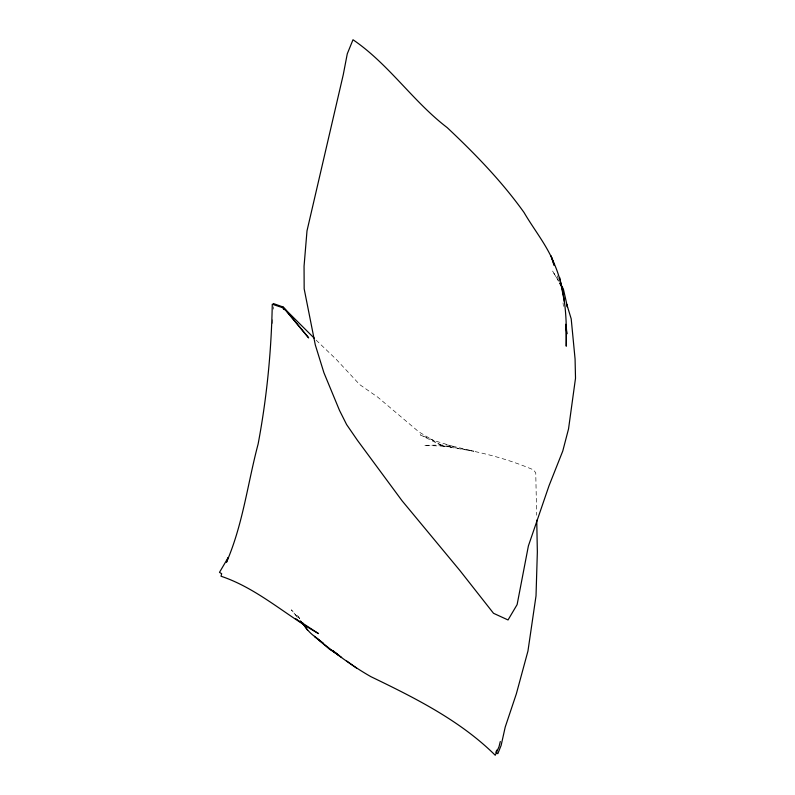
<?xml version="1.0" encoding="UTF-8"?>
<svg xmlns="http://www.w3.org/2000/svg" width="795" height="795" viewBox="0 0 795 795"><rect width="100%" height="100%" fill="white"/><g stroke="black" fill="none" stroke-linecap="round" stroke-linejoin="round"><path stroke-width="0.6" stroke-dasharray="3.98 2.98" d="M272.268 323.535L272.606 318.755M273.281 309.185L273.45 306.8M316.082 340.091L336.285 359.4L359.718 384.621L377.804 397.202L418.885 431.904L442.875 446.174L420.177 434.815L434.169 440.609L453.597 446.542L423.954 445.349L447.575 444.981L473.8 451.222L440.599 445.647C472.379 449.801 504.1 457.314 533.604 469.895L535.75 472.916L536.655 515.279M297.588 617.298L291.368 609.835L297.429 617.238M558.219 280.406L552.465 270.847L558.617 281.241M557.285 275.776L558.378 279.284M563.029 302.835L563.466 306.393M299.715 618.709L297.091 614.863L299.725 618.739"/><path stroke-width="1.19" d="M500.303 741.506L499.031 746.674L495.245 755.25C460.086 720.449 415.05 697.98 370.917 676.684C350.794 665.216 332.27 651.165 314.492 636.368C309.454 632.661 305.568 627.931 302.368 622.614L307.595 630.246M496.776 750.082L495.901 752.219L497.819 753.7L501.138 745.402L505.222 727.067L516.353 693.816L527.95 651.055L536.019 595.872L537.35 551.998L536.744 520.178M273.351 303.541L282.791 306.9L314.363 338.322M283.388 309.106L285.584 309.881L308.669 337.895L282.791 306.9L285.584 309.881L281.917 307.436L272.268 304.237C271.403 351.142 266.802 397.858 258.117 444.047C247.633 483.479 242.912 524.511 226.505 562.224L228.225 557.504L219.49 572.36L221.666 573.702L221.02 576.226C257.173 588.31 285.673 615.131 318.547 633.605L299.864 621.402M295.71 618.689L297.787 620.04M298.453 620.617L303.024 623.837M330.839 649.684L341.631 657.435M346.769 661.062L356.667 668.178M323.247 643.155L314.492 636.368L329.15 648.909L338.819 655.219L332.986 650.698M300.46 620.935L305.002 626.49M560.137 283.586L563.337 288.903L567.521 307.297L566.775 304.336L571.198 318.845L575.073 358.992L575.51 378.231L568.534 428.922L562.781 450.994L549.037 485.705L528.397 545.897L517.118 604.607L508.035 619.961L493.516 613.293L459.917 570.552L402.101 500.82L357.531 440.45L346.61 424.57L339.495 410.379L323.903 372.686L315.287 344.851L304.167 288.833L304.058 266.176L306.999 230.858L343.271 74.67L347.276 53.802L353 39.75C388.815 64.117 412.893 101.412 447.178 127.598C475.062 153.823 501.705 181.25 524.004 212.444C534.131 229.835 547.288 245.705 554.602 264.586C565.523 290.145 566.924 318.725 566.239 346.193L566.12 324.628L566.825 333.96L565.652 324.29M559.849 283.318L561.687 286.439L560.157 281.947M554.284 265.023L551.084 255.93L553.996 265.272M564.42 301.861L559.65 277.405"/></g></svg>
